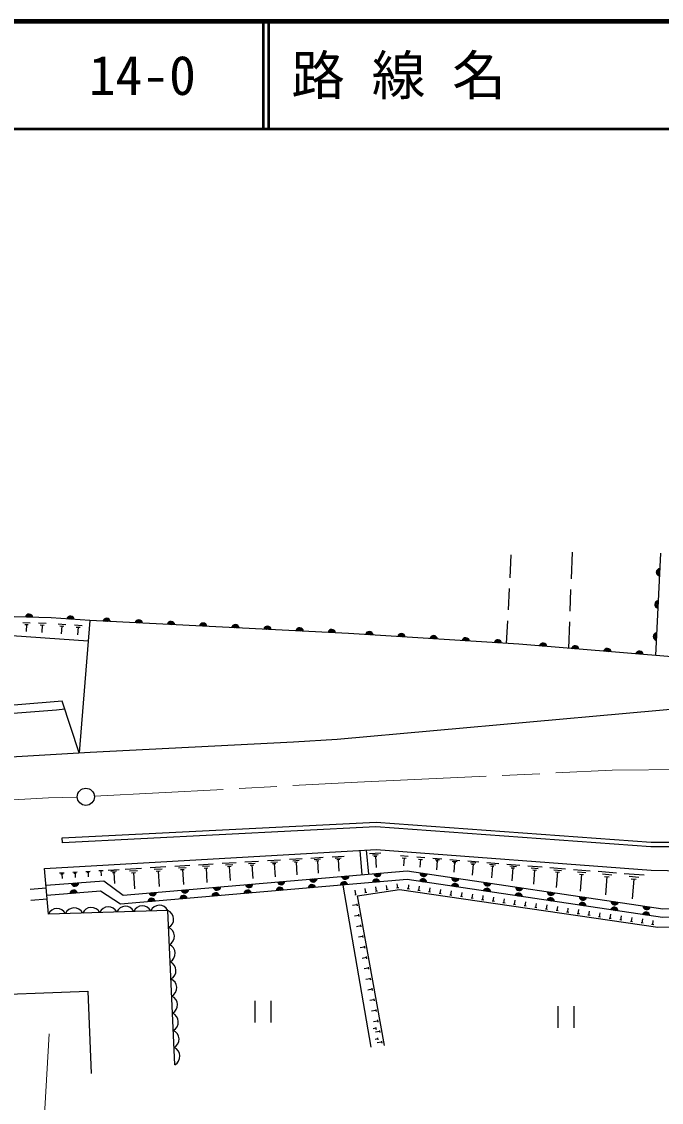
# Model space of a CAD drawing. Units: millimetres, scale not verified. Extents: x 40000 to 680000, y 20000 to 380000.
# Drawn here: x 155268 to 214853, y 279324 to 380000 of the extents above; entities that cross this region are included whole.
import ezdxf
from ezdxf.enums import TextEntityAlignment as Align

# ---------------------------------------------------------------- set-up
doc = ezdxf.new("R2010")
doc.units = ezdxf.units.MM
doc.header["$LTSCALE"] = 1000
doc.linetypes.add('CHAIN', pattern=[18.5, 12, -1.5, 3.5, -1.5])
for name, color, linetype, lineweight in [('M-BGD', 7, 'Continuous', 25), ('M-BMK', 2, 'CHAIN', 13), ('M-BMK-SRVR', 3, 'Continuous', 25), ('M-STR-HTXT', 7, 'Continuous', 13), ('M-TTL', 2, 'Continuous', 140), ('M-TTL-LINE', 7, 'Continuous', 50)]:
    doc.layers.add(name, color=color, linetype=linetype, lineweight=lineweight)
doc.layers.add('M-TTL-TXT', color=7, linetype='Continuous')
doc.styles.add('ＭＳ ゴシック', font='')
doc.styles.get('ＭＳ ゴシック').set_extended_font_data('MS Gothic')

msp = doc.modelspace()

# ---------------------------------------------------------------- linework, layer by layer
at = {"layer": 'M-BGD'}
for p, q in [((200757, 328190), (200867, 330316)), ((206472, 328093), (206569, 330577)), ((214768, 330477), (214308, 320944)), ((200601, 325194), (200705, 327191)), ((206354, 325096), (206433, 327094)), ((161634, 324200), (160625, 311891)), ((200438, 322069), (200549, 324195)), ((161479, 322301), (141841, 323603)), ((155394, 324025), (156058, 324006)), ((155555, 323854), (155887, 323844)), ((155721, 323849), (155702, 323185)), ((156835, 323983), (157543, 323963)), ((157007, 323801), (157361, 323791)), ((157184, 323796), (157164, 323088)), ((158660, 323904), (159387, 323854)), ((158829, 323709), (159193, 323684)), ((159011, 323697), (158961, 322969)), ((160187, 323799), (160911, 323749)), ((160356, 323605), (160718, 323580)), ((160537, 323592), (160487, 322868)), ((206218, 321613), (206315, 324096)), ((159048, 303960), (188299, 305437)), ((188299, 305437), (213907, 303563)), ((213875, 303122), (188266, 304996)), ((229885, 303094), (213875, 303122)), ((213907, 303563), (229885, 303560)), ((180212, 301968), (181400, 302039)), ((182219, 302088), (183367, 302157)), ((184186, 302205), (185294, 302271)), ((184471, 302083), (185025, 302116)), ((186765, 302784), (186957, 300534)), ((187367, 302819), (187580, 300588)), ((187669, 302494), (188738, 302557)), ((187944, 302376), (188478, 302408)), ((188086, 302250), (188353, 302266)), ((188219, 302258), (188283, 301190)), ((190546, 302306), (191278, 302248)), ((190714, 302108), (191080, 302079)), ((190897, 302094), (190839, 301361)), ((192069, 302185), (192814, 302126)), ((193569, 302067), (194400, 302001)), ((157770, 296863), (157414, 301111)), ((163324, 300962), (164359, 301024)), ((164926, 301057), (166426, 301147)), ((167248, 301196), (168701, 301282)), ((167622, 301036), (168348, 301079)), ((169522, 301331), (170929, 301415)), ((169884, 301177), (170588, 301218)), ((170071, 301011), (170422, 301032)), ((171750, 301464), (173111, 301545)), ((172100, 301314), (172781, 301355)), ((172281, 301154), (172621, 301175)), ((172451, 301164), (172532, 299803)), ((173932, 301594), (175249, 301673)), ((174271, 301449), (174929, 301488)), ((174445, 301294), (174774, 301314)), ((174610, 301304), (174688, 299988)), ((176069, 301722), (177342, 301797)), ((176397, 301581), (177033, 301619)), ((176565, 301432), (176883, 301451)), ((176724, 301441), (176800, 300168)), ((178162, 301846), (179392, 301920)), ((178479, 301711), (179094, 301747)), ((178642, 301566), (178949, 301585)), ((178795, 301575), (178869, 300345)), ((180518, 301838), (181112, 301873)), ((180675, 301698), (180972, 301716)), ((180824, 301707), (180895, 300518)), ((182515, 301962), (183089, 301996)), ((182667, 301827), (182954, 301844)), ((182810, 301835), (182879, 300688)), ((184618, 301953), (184895, 301970)), ((184756, 301961), (184822, 300854)), ((192241, 301984), (192613, 301955)), ((192427, 301970), (192368, 301224)), ((193769, 301947), (194184, 301914)), ((193864, 301835), (194072, 301818)), ((193968, 301826), (193902, 300996)), ((195152, 301942), (196072, 301869)), ((195373, 301808), (195833, 301772)), ((195479, 301684), (195709, 301666)), ((195594, 301675), (195521, 300755)), ((196822, 301810), (197837, 301729)), ((197066, 301663), (197573, 301623)), ((197183, 301526), (197436, 301506)), ((197310, 301516), (197229, 300501)), ((198585, 301670), (199699, 301582)), ((198852, 301509), (199410, 301465)), ((198981, 301359), (199259, 301336)), ((199120, 301348), (199032, 300233)), ((200444, 301523), (201664, 301427)), ((200737, 301347), (201347, 301298)), ((200877, 301182), (201182, 301158)), ((201030, 301170), (200933, 299950)), ((202406, 301368), (203737, 301263)), ((202725, 301175), (203391, 301123)), ((204476, 301204), (205924, 301090)), ((206660, 301032), (208232, 300907)), ((158794, 300692), (159223, 300718)), ((158908, 300591), (159122, 300604)), ((159015, 300597), (159040, 300168)), ((160028, 300766), (160445, 300790)), ((160139, 300668), (160347, 300680)), ((160243, 300674), (160267, 300258)), ((161250, 300838), (161653, 300862)), ((161356, 300744), (161558, 300756)), ((161457, 300750), (161481, 300346)), ((162458, 300910), (162848, 300934)), ((162653, 300922), (162682, 300434)), ((163590, 300848), (164108, 300879)), ((163728, 300726), (163986, 300742)), ((163857, 300734), (163919, 299699)), ((165312, 300892), (166062, 300937)), ((165510, 300716), (165885, 300738)), ((165698, 300727), (165787, 299227)), ((167814, 300865), (168177, 300887)), ((167996, 300876), (168082, 299423)), ((170246, 301022), (170330, 299615)), ((202879, 300996), (203211, 300970)), ((203045, 300983), (202940, 299652)), ((204824, 300995), (205548, 300938)), ((204990, 300799), (205352, 300771)), ((205171, 300785), (205057, 299337)), ((207037, 300804), (207824, 300742)), ((207218, 300592), (207611, 300561)), ((207415, 300577), (207291, 299004)), ((208964, 300850), (210667, 300715)), ((209373, 300603), (210225, 300536)), ((209569, 300373), (209995, 300340)), ((209782, 300357), (209648, 298654)), ((211396, 300657), (213237, 300512)), ((211838, 300391), (212758, 300318)), ((212050, 300143), (212510, 300106)), ((212280, 300124), (212134, 298284)), ((156068, 299187), (157565, 299302)), ((185181, 299563), (187800, 284464)), ((186380, 298704), (186320, 299100)), ((187329, 298847), (187270, 299243)), ((188417, 299011), (188219, 298981)), ((188318, 298996), (188258, 299392)), ((189406, 299160), (189208, 299130)), ((189307, 299145), (189247, 299540)), ((190395, 299309), (190197, 299279)), ((190296, 299294), (190236, 299689)), ((191384, 299184), (191186, 299213)), ((191285, 299199), (191343, 299595)), ((192374, 299040), (192176, 299069)), ((192275, 299054), (192332, 299450)), ((193264, 298910), (193322, 299306)), ((194254, 298765), (194311, 299161)), ((195243, 298621), (195301, 299017)), ((156138, 298174), (157650, 298285)), ((186439, 298713), (186320, 298695)), ((186320, 298695), (186335, 298617)), ((189055, 284620), (186552, 298563)), ((187428, 298862), (187230, 298832)), ((193363, 298895), (193165, 298924)), ((194353, 298751), (194155, 298780)), ((195342, 298606), (195144, 298635)), ((196332, 298462), (196134, 298491)), ((196233, 298476), (196290, 298872)), ((197321, 298317), (197123, 298346)), ((197222, 298332), (197280, 298728)), ((198311, 298173), (198113, 298202)), ((198212, 298187), (198269, 298583)), ((199300, 298028), (199102, 298057)), ((199201, 298043), (199259, 298439)), ((200191, 297898), (200248, 298294)), ((201180, 297754), (201238, 298150)), ((202170, 297609), (202227, 298005)), ((186494, 297731), (186100, 297660)), ((186476, 297829), (186511, 297632)), ((200290, 297884), (200092, 297913)), ((201279, 297740), (201081, 297768)), ((202269, 297595), (202071, 297624)), ((203258, 297451), (203060, 297479)), ((203159, 297465), (203217, 297861)), ((204248, 297306), (204050, 297335)), ((204149, 297321), (204206, 297716)), ((205237, 297162), (205039, 297190)), ((205138, 297176), (205196, 297572)), ((206227, 297017), (206029, 297046)), ((206128, 297032), (206185, 297427)), ((207117, 296887), (207175, 297283)), ((208107, 296743), (208164, 297138)), ((186670, 296747), (186277, 296676)), ((186653, 296845), (186688, 296648)), ((207216, 296873), (207018, 296902)), ((208206, 296728), (208008, 296757)), ((209195, 296584), (208997, 296613)), ((209096, 296598), (209154, 296994)), ((210185, 296439), (209987, 296468)), ((210086, 296454), (210143, 296849)), ((211174, 296295), (210976, 296324)), ((211075, 296309), (211133, 296705)), ((212164, 296150), (211966, 296179)), ((212065, 296165), (212123, 296560)), ((213153, 296006), (212955, 296035)), ((213054, 296020), (213112, 296416)), ((214044, 295876), (214102, 296271)), ((186847, 295762), (186453, 295692)), ((186829, 295861), (186865, 295664)), ((214143, 295861), (213945, 295890)), ((187024, 294778), (186630, 294707)), ((187006, 294876), (187041, 294680)), ((187200, 293794), (186807, 293723)), ((187183, 293892), (187218, 293695)), ((187377, 292809), (186983, 292739)), ((187359, 292908), (187395, 292711)), ((187554, 291825), (187160, 291754)), ((187536, 291924), (187571, 291727)), ((187730, 290841), (187337, 290770)), ((187713, 290939), (187748, 290742)), ((187889, 289955), (187925, 289758)), ((187907, 289857), (187513, 289786)), ((188066, 288971), (188101, 288774)), ((176984, 288780), (176984, 286780)), ((178484, 288780), (178484, 286780)), ((188084, 288872), (187690, 288802)), ((188243, 287987), (188278, 287790)), ((205202, 288274), (205202, 286274)), ((206702, 288274), (206702, 286274)), ((188260, 287888), (187867, 287817)), ((188419, 287002), (188455, 286805)), ((188259, 286228), (188009, 286183)), ((188437, 286904), (188043, 286833)), ((188241, 286327), (188277, 286128)), ((188596, 286018), (188632, 285821)), ((188436, 285241), (188181, 285195)), ((188614, 285920), (188220, 285849)), ((188791, 284935), (188397, 284865)), ((188418, 285343), (188454, 285139)), ((188773, 285034), (188808, 284837))]:
    msp.add_line(p, q, dxfattribs=at)
for points in [[(299706, 313175), (277715, 315138), (266260, 316474), (251622, 317803), (221061, 320386), (201569, 321997), (185709, 323010), (161634, 324200), (158010, 324450), (141948, 324910), (128828, 325337), (120497, 325998), (64099, 330022)], [(61309, 306501), (73307, 307018), (73392, 307103), (94930, 308177), (126135, 309851), (150005, 311266), (161665, 311952), (180575, 312897), (184645, 313154), (220555, 316400), (220640, 316485), (221061, 320386)], [(160625, 311891), (159059, 316693), (139098, 315049), (123673, 314027), (88679, 311856), (66099, 310496), (61064, 310217)], [(159305, 315939), (158511, 315867), (139129, 314370), (123844, 313395), (88729, 311234), (66125, 309909), (61096, 309621)], [(188266, 304996), (159071, 303506), (159048, 303960)], [(157414, 301111), (188299, 302872), (213887, 300962), (229137, 300649), (249920, 302723), (265422, 301302), (279061, 299232), (293122, 296524)], [(157544, 299557), (162930, 299951), (164715, 298634), (191186, 300896), (214995, 297354), (229934, 297741), (248837, 299103), (262363, 297586), (295143, 291759)], [(294901, 291141), (262246, 296777), (248821, 298283), (229941, 297001), (214945, 296535), (191161, 300074), (164478, 297794), (162610, 298990), (157624, 298604)], [(186552, 298563), (190463, 299152), (214523, 295639), (230573, 296080), (249141, 297458), (261771, 296066), (275245, 293807), (283360, 292074), (293475, 290675), (297832, 286934)], [(169542, 282833), (168890, 297213), (157770, 296863)], [(149958, 289247), (161431, 289697), (161732, 282006)]]:
    msp.add_lwpolyline(points, dxfattribs=at)
for centre, radius, start, end in [((214736, 328704), 354, 96.04062, 258.4458), ((214736, 328704), 283, 98.26466, 256.22176), ((214736, 328704), 212, 102.01099, 252.47544), ((214736, 328704), 142, 109.72272, 244.76371), ((214736, 328704), 100, 120.04038, 234.44604), ((214592, 325708), 354, 96.04062, 258.4458), ((214592, 325708), 283, 98.26466, 256.22176), ((214592, 325708), 212, 102.01099, 252.47544), ((214592, 325708), 142, 109.72272, 244.76371), ((214592, 325708), 100, 120.04038, 234.44604), ((155975, 324454), 354, 7.15829, 169.56347), ((155975, 324454), 283, 9.38233, 167.33943), ((155975, 324454), 212, 13.12865, 163.5931), ((155975, 324454), 142, 20.84038, 155.88137), ((155975, 324454), 100, 31.15805, 145.56371), ((159818, 324271), 354, 4.85222, 167.2574), ((159818, 324271), 283, 7.07626, 165.03336), ((159818, 324271), 212, 10.82259, 161.28704), ((159818, 324271), 142, 18.53432, 153.57531), ((159818, 324271), 100, 28.85198, 143.25765), ((163182, 324069), 354, 5.96671, 168.37189), ((163182, 324069), 283, 8.19075, 166.14785), ((163182, 324069), 212, 11.93708, 162.40153), ((163182, 324069), 142, 19.64881, 154.6898), ((166178, 323921), 354, 5.96671, 168.37189), ((166178, 323921), 283, 8.19075, 166.14785), ((163182, 324069), 100, 29.96647, 144.37214), ((166178, 323921), 212, 11.93708, 162.40153), ((166178, 323921), 142, 19.64881, 154.6898), ((166178, 323921), 100, 29.96647, 144.37214), ((169175, 323773), 354, 5.96671, 168.37189), ((169175, 323773), 283, 8.19075, 166.14785), ((169175, 323773), 212, 11.93708, 162.40153), ((169175, 323773), 142, 19.64881, 154.6898), ((169175, 323773), 100, 29.96647, 144.37214), ((172171, 323625), 354, 5.96671, 168.37189), ((172171, 323625), 283, 8.19075, 166.14785), ((172171, 323625), 212, 11.93708, 162.40153), ((172171, 323625), 142, 19.64881, 154.6898), ((172171, 323625), 100, 29.96647, 144.37214), ((175167, 323477), 354, 5.96671, 168.37189), ((175167, 323477), 283, 8.19075, 166.14785), ((175167, 323477), 212, 11.93708, 162.40153), ((175167, 323477), 142, 19.64881, 154.6898), ((175167, 323477), 100, 29.96647, 144.37214), ((178164, 323328), 354, 5.96671, 168.37189), ((178164, 323328), 283, 8.19075, 166.14785), ((178164, 323328), 212, 11.93708, 162.40153), ((178164, 323328), 142, 19.64881, 154.6898), ((178164, 323328), 100, 29.96647, 144.37214), ((181160, 323180), 354, 5.96671, 168.37189), ((181160, 323180), 283, 8.19075, 166.14785), ((181160, 323180), 212, 11.93708, 162.40153), ((181160, 323180), 142, 19.64881, 154.6898), ((181160, 323180), 100, 29.96647, 144.37214), ((184156, 323032), 354, 5.96671, 168.37189), ((184156, 323032), 283, 8.19075, 166.14785), ((184156, 323032), 212, 11.93708, 162.40153), ((184156, 323032), 142, 19.64881, 154.6898), ((187648, 322832), 354, 5.14519, 167.55037), ((184156, 323032), 100, 29.96647, 144.37214), ((187648, 322832), 283, 7.36923, 165.32633), ((187648, 322832), 212, 11.11555, 161.58), ((187648, 322832), 142, 18.82728, 153.86827), ((187648, 322832), 100, 29.14495, 143.55061), ((190642, 322640), 354, 5.14519, 167.55037), ((190642, 322640), 283, 7.36923, 165.32633), ((190642, 322640), 212, 11.11555, 161.58), ((190642, 322640), 142, 18.82728, 153.86827), ((190642, 322640), 100, 29.14495, 143.55061), ((193636, 322449), 354, 5.14519, 167.55037), ((193636, 322449), 283, 7.36923, 165.32633), ((193636, 322449), 212, 11.11555, 161.58), ((193636, 322449), 142, 18.82728, 153.86827), ((193636, 322449), 100, 29.14495, 143.55061), ((196630, 322258), 354, 5.14519, 167.55037), ((196630, 322258), 283, 7.36923, 165.32633), ((196630, 322258), 212, 11.11555, 161.58), ((196630, 322258), 142, 18.82728, 153.86827), ((196630, 322258), 100, 29.14495, 143.55061), ((199624, 322067), 354, 5.14519, 167.55037), ((199624, 322067), 283, 7.36923, 165.32633), ((199624, 322067), 212, 11.11555, 161.58), ((199624, 322067), 142, 18.82728, 153.86827), ((199624, 322067), 100, 29.14495, 143.55061), ((214448, 322711), 354, 96.04062, 258.4458), ((214448, 322711), 283, 98.26466, 256.22176), ((214448, 322711), 212, 102.01099, 252.47544), ((214448, 322711), 142, 109.72272, 244.76371), ((214448, 322711), 100, 120.04038, 234.44604), ((203836, 321755), 354, 4.07232, 166.4775), ((203836, 321755), 283, 6.29636, 164.25346), ((203836, 321755), 212, 10.04269, 160.50714), ((203836, 321755), 142, 17.75442, 152.79541), ((203836, 321755), 100, 28.07208, 142.47774), ((206826, 321508), 354, 4.07232, 166.4775), ((206826, 321508), 283, 6.29636, 164.25346), ((206826, 321508), 212, 10.04269, 160.50714), ((206826, 321508), 142, 17.75442, 152.79541), ((206826, 321508), 100, 28.07208, 142.47774), ((209816, 321261), 354, 4.07232, 166.4775), ((209816, 321261), 283, 6.29636, 164.25346), ((209816, 321261), 212, 10.04269, 160.50714), ((209816, 321261), 142, 17.75442, 152.79541), ((209816, 321261), 100, 28.07208, 142.47774), ((212806, 321014), 354, 4.07232, 166.4775), ((212806, 321014), 283, 6.29636, 164.25346), ((212806, 321014), 212, 10.04269, 160.50714), ((212806, 321014), 142, 17.75442, 152.79541), ((212806, 321014), 100, 28.07208, 142.47774), ((182430, 300202), 354, 193.6818, 356.08698), ((182430, 300202), 283, 195.90584, 353.86294), ((182430, 300202), 212, 199.65216, 350.11661), ((182430, 300202), 142, 207.36389, 342.40488), ((182430, 300202), 100, 217.68155, 332.08722), ((185419, 300457), 354, 193.6818, 356.08698), ((185419, 300457), 283, 195.90584, 353.86294), ((185419, 300457), 212, 199.65216, 350.11661), ((185419, 300457), 142, 207.36389, 342.40488), ((185419, 300457), 100, 217.68155, 332.08722), ((188286, 299774), 354, 13.6818, 176.08698), ((188286, 299774), 283, 15.90584, 173.86294), ((188408, 300713), 354, 193.6818, 356.08698), ((188408, 300713), 283, 195.90584, 353.86294), ((188408, 300713), 212, 199.65216, 350.11661), ((188408, 300713), 142, 207.36389, 342.40488), ((188408, 300713), 100, 217.68155, 332.08722), ((192659, 299796), 354, 0.33566, 162.74084), ((192713, 300723), 354, 180.33566, 342.74084), ((192659, 299796), 283, 2.5597, 160.5168), ((192713, 300723), 283, 182.5597, 340.5168), ((192713, 300723), 212, 186.30602, 336.77047), ((192713, 300723), 142, 194.01775, 329.05874), ((192713, 300723), 100, 204.33541, 318.74108), ((195680, 300282), 354, 180.33566, 342.74084), ((195680, 300282), 283, 182.5597, 340.5168), ((195680, 300282), 212, 186.30602, 336.77047), ((195680, 300282), 142, 194.01775, 329.05874), ((195680, 300282), 100, 204.33541, 318.74108), ((160121, 298743), 354, 13.22624, 175.63142), ((160121, 298743), 283, 15.45028, 173.40738), ((160233, 299808), 354, 192.98031, 355.38548), ((160233, 299808), 283, 195.20434, 353.16144), ((160233, 299808), 212, 198.95067, 349.41512), ((160233, 299808), 142, 206.6624, 341.70339), ((160233, 299808), 100, 216.98006, 331.38573), ((170473, 299180), 354, 193.6818, 356.08698), ((170473, 299180), 283, 195.90584, 353.86294), ((170473, 299180), 212, 199.65216, 350.11661), ((170473, 299180), 142, 207.36389, 342.40488), ((170473, 299180), 100, 217.68155, 332.08722), ((173463, 299436), 354, 193.6818, 356.08698), ((173463, 299436), 283, 195.90584, 353.86294), ((173463, 299436), 212, 199.65216, 350.11661), ((173463, 299436), 142, 207.36389, 342.40488), ((173463, 299436), 100, 217.68155, 332.08722), ((176329, 298752), 354, 13.6818, 176.08698), ((176329, 298752), 283, 15.90584, 173.86294), ((176452, 299691), 354, 193.6818, 356.08698), ((176452, 299691), 283, 195.90584, 353.86294), ((176452, 299691), 212, 199.65216, 350.11661), ((176452, 299691), 142, 207.36389, 342.40488), ((176452, 299691), 100, 217.68155, 332.08722), ((179319, 299008), 354, 13.6818, 176.08698), ((179319, 299008), 283, 15.90584, 173.86294), ((179441, 299946), 354, 193.6818, 356.08698), ((179319, 299008), 212, 19.65216, 170.11661), ((179441, 299946), 283, 195.90584, 353.86294), ((179319, 299008), 142, 27.36389, 162.40488), ((179319, 299008), 100, 37.68155, 152.08722), ((179441, 299946), 212, 199.65216, 350.11661), ((179441, 299946), 142, 207.36389, 342.40488), ((179441, 299946), 100, 217.68155, 332.08722), ((182308, 299263), 354, 13.6818, 176.08698), ((182308, 299263), 283, 15.90584, 173.86294), ((182308, 299263), 212, 19.65216, 170.11661), ((182308, 299263), 142, 27.36389, 162.40488), ((182308, 299263), 100, 37.68155, 152.08722), ((185297, 299518), 354, 13.6818, 176.08698), ((185297, 299518), 283, 15.90584, 173.86294), ((185297, 299518), 212, 19.65216, 170.11661), ((185297, 299518), 142, 27.36389, 162.40488), ((185297, 299518), 100, 37.68155, 152.08722), ((188286, 299774), 212, 19.65216, 170.11661), ((188286, 299774), 142, 27.36389, 162.40488), ((188286, 299774), 100, 37.68155, 152.08722), ((192659, 299796), 212, 6.30602, 156.77047), ((192659, 299796), 142, 14.01775, 149.05874), ((192659, 299796), 100, 24.33541, 138.74108), ((195627, 299355), 354, 0.33566, 162.74084), ((195627, 299355), 283, 2.5597, 160.5168), ((195627, 299355), 212, 6.30602, 156.77047), ((195627, 299355), 142, 14.01775, 149.05874), ((195627, 299355), 100, 24.33541, 138.74108), ((198594, 298913), 354, 0.33566, 162.74084), ((198648, 299841), 354, 180.33566, 342.74084), ((198594, 298913), 283, 2.5597, 160.5168), ((198648, 299841), 283, 182.5597, 340.5168), ((198594, 298913), 212, 6.30602, 156.77047), ((198648, 299841), 212, 186.30602, 336.77047), ((198594, 298913), 142, 14.01775, 149.05874), ((198648, 299841), 142, 194.01775, 329.05874), ((198594, 298913), 100, 24.33541, 138.74108), ((198648, 299841), 100, 204.33541, 318.74108), ((201615, 299399), 354, 180.33566, 342.74084), ((201615, 299399), 283, 182.5597, 340.5168), ((201615, 299399), 212, 186.30602, 336.77047), ((201615, 299399), 142, 194.01775, 329.05874), ((201615, 299399), 100, 204.33541, 318.74108), ((160121, 298743), 212, 19.1966, 169.66105), ((160121, 298743), 142, 26.90833, 161.94932), ((160121, 298743), 100, 37.226, 151.63166), ((167362, 297986), 354, 13.6818, 176.08698), ((167362, 297986), 283, 15.90584, 173.86294), ((167484, 298925), 354, 193.6818, 356.08698), ((167362, 297986), 212, 19.65216, 170.11661), ((167484, 298925), 283, 195.90584, 353.86294), ((167362, 297986), 142, 27.36389, 162.40488), ((167362, 297986), 100, 37.68155, 152.08722), ((167484, 298925), 212, 199.65216, 350.11661), ((167484, 298925), 142, 207.36389, 342.40488), ((167484, 298925), 100, 217.68155, 332.08722), ((170351, 298241), 354, 13.6818, 176.08698), ((170351, 298241), 283, 15.90584, 173.86294), ((170351, 298241), 212, 19.65216, 170.11661), ((170351, 298241), 142, 27.36389, 162.40488), ((170351, 298241), 100, 37.68155, 152.08722), ((173340, 298497), 354, 13.6818, 176.08698), ((173340, 298497), 283, 15.90584, 173.86294), ((173340, 298497), 212, 19.65216, 170.11661), ((173340, 298497), 142, 27.36389, 162.40488), ((173340, 298497), 100, 37.68155, 152.08722), ((176329, 298752), 212, 19.65216, 170.11661), ((176329, 298752), 142, 27.36389, 162.40488), ((176329, 298752), 100, 37.68155, 152.08722), ((201561, 298472), 354, 0.33566, 162.74084), ((201561, 298472), 283, 2.5597, 160.5168), ((201561, 298472), 212, 6.30602, 156.77047), ((201561, 298472), 142, 14.01775, 149.05874), ((201561, 298472), 100, 24.33541, 138.74108), ((204529, 298030), 354, 0.33566, 162.74084), ((204582, 298958), 354, 180.33566, 342.74084), ((204529, 298030), 283, 2.5597, 160.5168), ((204582, 298958), 283, 182.5597, 340.5168), ((204529, 298030), 212, 6.30602, 156.77047), ((204582, 298958), 212, 186.30602, 336.77047), ((204529, 298030), 142, 14.01775, 149.05874), ((204582, 298958), 142, 194.01775, 329.05874), ((204529, 298030), 100, 24.33541, 138.74108), ((204582, 298958), 100, 204.33541, 318.74108), ((207550, 298516), 354, 180.33566, 342.74084), ((207550, 298516), 283, 182.5597, 340.5168), ((207550, 298516), 212, 186.30602, 336.77047), ((207550, 298516), 142, 194.01775, 329.05874), ((207550, 298516), 100, 204.33541, 318.74108), ((210517, 298075), 354, 180.33566, 342.74084), ((210517, 298075), 283, 182.5597, 340.5168), ((210517, 298075), 212, 186.30602, 336.77047), ((210517, 298075), 142, 194.01775, 329.05874), ((210517, 298075), 100, 204.33541, 318.74108), ((158576, 296506), 882, 27.44824, 156.1566), ((160164, 296556), 882, 27.44824, 156.1566), ((161753, 296606), 882, 27.44824, 156.1566), ((163342, 296656), 882, 27.44824, 156.1566), ((164930, 296706), 882, 27.44824, 156.1566), ((166519, 296756), 882, 27.44824, 156.1566), ((168107, 296806), 882, 27.44824, 156.1566), ((168537, 296396), 890, 298.56639, 66.62543), ((207496, 297589), 354, 0.33566, 162.74084), ((207496, 297589), 283, 2.5597, 160.5168), ((207496, 297589), 212, 6.30602, 156.77047), ((207496, 297589), 142, 14.01775, 149.05874), ((207496, 297589), 100, 24.33541, 138.74108), ((210463, 297147), 354, 0.33566, 162.74084), ((210463, 297147), 283, 2.5597, 160.5168), ((210463, 297147), 212, 6.30602, 156.77047), ((210463, 297147), 142, 14.01775, 149.05874), ((210463, 297147), 100, 24.33541, 138.74108), ((213431, 296706), 354, 0.33566, 162.74084), ((213484, 297633), 354, 180.33566, 342.74084), ((213484, 297633), 283, 182.5597, 340.5168), ((213484, 297633), 212, 186.30602, 336.77047), ((213484, 297633), 142, 194.01775, 329.05874), ((213484, 297633), 100, 204.33541, 318.74108), ((213431, 296706), 283, 2.5597, 160.5168), ((213431, 296706), 212, 6.30602, 156.77047), ((213431, 296706), 142, 14.01775, 149.05874), ((213431, 296706), 100, 24.33541, 138.74108), ((168609, 294798), 890, 298.56639, 66.62543), ((168682, 293201), 890, 298.56639, 66.62543), ((168754, 291603), 890, 298.56639, 66.62543), ((168827, 290005), 890, 298.56639, 66.62543), ((168899, 288407), 890, 298.56639, 66.62543), ((168971, 286809), 890, 298.56639, 66.62543), ((169044, 285212), 890, 298.56639, 66.62543), ((169116, 283614), 890, 298.56639, 66.62543)]:
    msp.add_arc(centre, radius, start, end, dxfattribs=at)
at = {"layer": 'M-BMK'}
for points in [[(162049, 307836), (186536, 309155), (210282, 310255), (222730, 310422), (234494, 310322), (243892, 310022), (256607, 309122), (260411, 308831)], [(62317, 302471), (95645, 304114), (115258, 305231), (135454, 306431), (157767, 307680), (160451, 307770)]]:
    msp.add_lwpolyline(points, dxfattribs=at)
at = {"layer": 'M-BMK-SRVR'}
msp.add_circle((161251, 307791), 800, dxfattribs=at)
at = {"layer": 'M-STR-HTXT'}
msp.add_line((157845, 285706), (156790, 267793), dxfattribs=at)
at = {"layer": 'M-TTL'}
msp.add_line((680000, 380000), (40000, 380000), dxfattribs=at)
at = {"layer": 'M-TTL-LINE'}
for p, q in [((177750, 380000), (177750, 370000)), ((178250, 380000), (178250, 370000)), ((40000, 370000), (680000, 370000))]:
    msp.add_line(p, q, dxfattribs=at)

# ---------------------------------------------------------------- texts
at = {"layer": 'M-TTL-TXT', "style": 'ＭＳ ゴシック'}
for s, p in [('14-0', (161521, 375000)), ('路 線 名', (180380, 375000))]:
    msp.add_text(s, height=3666, dxfattribs=at).set_placement(p, align=Align.MIDDLE_LEFT)

doc.saveas('drawing.dxf')
